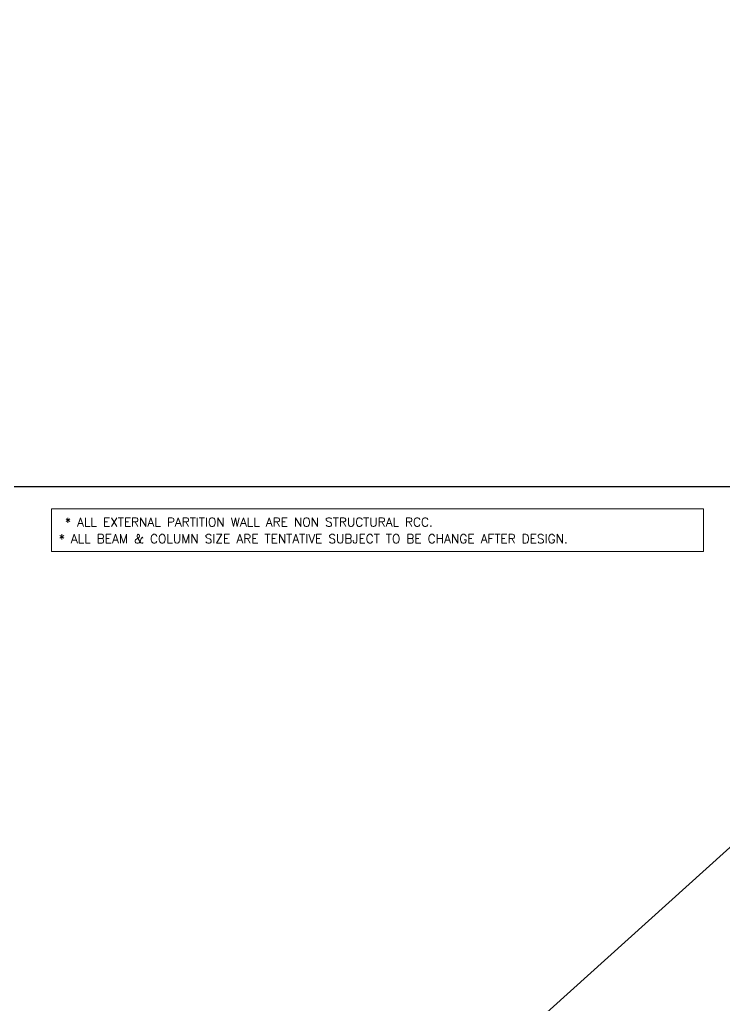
# Model space of a CAD drawing. Header units: millimetres. Extents: x 2061841 to 105821645, y -77612 to 48520811.
# Drawn here: x 105329969 to 105351897, y 48464958 to 48495624 of the extents above; entities that cross this region are included whole.
import ezdxf

# ---------------------------------------------------------------- set-up
doc = ezdxf.new("R2010")
doc.units = ezdxf.units.MM
doc.header["$LTSCALE"] = 10
doc.header["$MEASUREMENT"] = 0
for name, color, linetype in [('AS-COLS', 2, 'Continuous'), ('BORDER', 5, 'Continuous'), ('LOGO', 1, 'Continuous'), ('S-OPENING', 6, 'Continuous')]:
    doc.layers.add(name, color=color, linetype=linetype)
doc.layers.add('V-BEAM NO.', color=4, linetype='Continuous', lineweight=13)
doc.styles.add('RT', font='romant.shx', dxfattribs={"height": 250})

# ---------------------------------------------------------------- blocks, each defined once
blk = doc.blocks.new('TOWER-A TYPICAL FLOOR FRAMING PLAN N')
at = {"layer": 'AS-COLS', "color": 6}
blk.add_line((102617648.5, 48593639), (102510387.1, 48496984.7), dxfattribs=at)
at = {"layer": 'BORDER', "elevation": 101.1}
blk.add_lwpolyline([(102529069.4, 48519700.4), (102613169.4, 48519700.4), (102613169.4, 48579100.4), (102529069.4, 48579100.4)], close=True, dxfattribs=at)
at = {"layer": 'V-BEAM NO.'}
blk.add_lwpolyline([(102567959.2, 48578424.2), (102588251.7, 48578424.2), (102588251.7, 48577089.4), (102567959.2, 48577089.4)], close=True, dxfattribs=at)
at = {"layer": 'LOGO', "style": 'RT'}
for s, p in [('* ALL EXTERNAL PARTITION WALL ARE NON STRUCTURAL RCC.', (102568376.7, 48577868.7, 404.5)), ('* ALL BEAM & COLUMN SIZE ARE TENTATIVE SUBJECT TO BE CHANGE AFTER DESIGN.', (102568183.7, 48577350.7))]:
    blk.add_text(s, height=276.25, dxfattribs=at).set_placement(p)

msp = doc.modelspace()

# ---------------------------------------------------------------- block references
at = {"layer": 'S-OPENING'}
msp.add_blockref('TOWER-A TYPICAL FLOOR FRAMING PLAN N', (2763000.3, -98014.7), dxfattribs=at)

doc.saveas('drawing.dxf')
